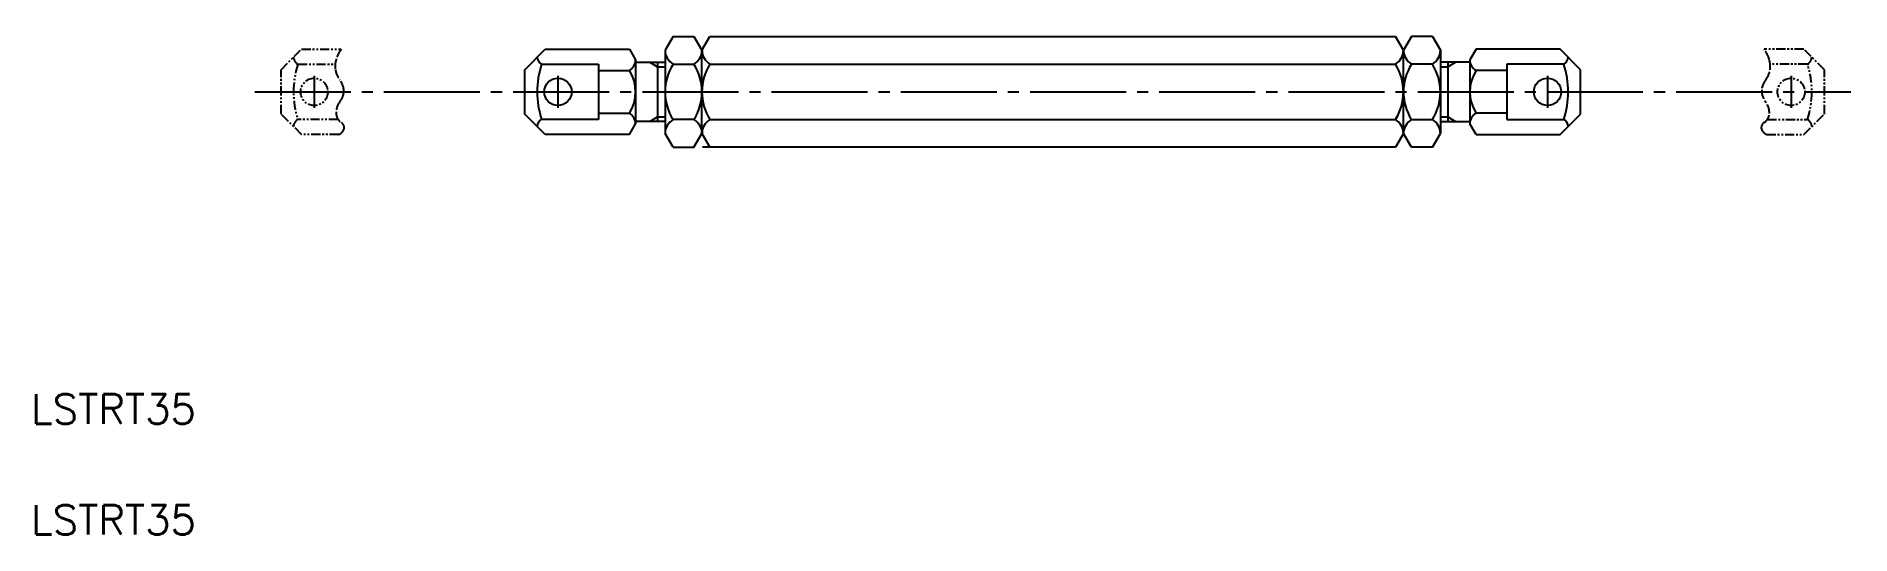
# Model space of a CAD drawing. Extents: x 65 to 311, y 64 to 131.
import ezdxf

# ---------------------------------------------------------------- set-up
doc = ezdxf.new("R2010")
doc.units = 0
doc.linetypes.add('CENTER', pattern=[17.5, 13, -1.5, 1.5, -1.5])
doc.linetypes.add('PHANTOM', pattern=[2.5, 1.25, -0.25, 0.25, -0.25, 0.25, -0.25])
doc.layers.get('0').update_dxf_attribs({"linetype": 'CONTINUOUS'})
doc.layers.add('CENTER', color=1, linetype='CENTER')
doc.styles.get("Standard").update_dxf_attribs({"font": 'txt.shx', "bigfont": '@extfont2.shx'})

msp = doc.modelspace()

# ---------------------------------------------------------------- linework, layer by layer
at = {"color": 7, "linetype": 'CONTINUOUS'}
for p, q in [((151.3, 131.4), (150.21, 129.52)), ((151.3, 131.4), (154.13, 131.4)), ((154.13, 131.4), (155.21, 129.52)), ((155.21, 129.52), (156.3, 131.4)), ((156.3, 131.4), (249.13, 131.4)), ((250.21, 129.52), (249.13, 131.4)), ((251.3, 131.4), (250.22, 129.52)), ((254.13, 131.4), (251.3, 131.4)), ((254.13, 131.4), (255.21, 129.52)), ((131.21, 126.89), (133.99, 129.67)), ((133.99, 129.67), (145.38, 129.67)), ((145.38, 129.67), (146.21, 128.23)), ((146.21, 128.23), (146.21, 119.56)), ((146.21, 127.89), (150.21, 127.89)), ((149.21, 127.89), (149.21, 119.89)), ((150.21, 129.52), (150.21, 118.27)), ((155.21, 118.27), (155.21, 129.52)), ((250.21, 118.27), (250.21, 129.52)), ((250.22, 118.27), (250.22, 129.52)), ((255.21, 129.52), (255.21, 118.27)), ((259.21, 127.89), (255.21, 127.89)), ((256.22, 127.89), (256.22, 119.89)), ((260.04, 129.67), (259.21, 128.23)), ((259.21, 128.23), (259.21, 119.56)), ((271.44, 129.67), (260.04, 129.67)), ((274.21, 126.89), (271.44, 129.67)), ((131.21, 120.89), (131.21, 126.89)), ((133.5, 127.62), (141.21, 127.62)), ((141.21, 127.62), (141.21, 120.17)), ((141.21, 126.78), (145.38, 126.78)), ((151.3, 127.65), (154.13, 127.65)), ((156.3, 127.65), (249.13, 127.65)), ((254.13, 127.65), (251.3, 127.65)), ((264.21, 126.78), (260.04, 126.78)), ((264.21, 127.62), (264.21, 120.17)), ((271.93, 127.62), (264.21, 127.62)), ((274.21, 120.89), (274.21, 126.89)), ((133.99, 118.12), (131.21, 120.89)), ((141.21, 121.01), (145.38, 121.01)), ((264.21, 121.01), (260.04, 121.01)), ((271.44, 118.12), (274.21, 120.89)), ((141.21, 120.17), (133.5, 120.17)), ((145.38, 118.12), (133.99, 118.12)), ((145.38, 118.12), (146.21, 119.56)), ((150.21, 119.89), (146.21, 119.89)), ((151.3, 116.39), (150.21, 118.27)), ((154.13, 120.14), (151.3, 120.14)), ((154.13, 116.39), (155.21, 118.27)), ((155.21, 118.27), (156.3, 116.39)), ((156.3, 120.14), (249.13, 120.14)), ((250.21, 118.27), (249.13, 116.39)), ((251.3, 116.39), (250.22, 118.27)), ((251.3, 120.14), (254.13, 120.14)), ((254.13, 116.39), (255.21, 118.27)), ((255.21, 119.89), (259.21, 119.89)), ((260.04, 118.12), (259.21, 119.56)), ((260.04, 118.12), (271.44, 118.12)), ((264.21, 120.17), (271.93, 120.17)), ((151.3, 116.39), (154.13, 116.39)), ((249.13, 116.39), (155.3, 116.39)), ((254.13, 116.39), (251.3, 116.39))]:
    msp.add_line(p, q, dxfattribs=at)
at = {"color": 3, "linetype": 'PHANTOM'}
for p, q in [((98.21, 126.89), (100.99, 129.67)), ((100.99, 129.67), (106.37, 129.67)), ((304.44, 129.67), (299.06, 129.67)), ((307.21, 126.89), (304.44, 129.67)), ((98.21, 120.89), (98.21, 126.89)), ((100.5, 127.62), (105.54, 127.62)), ((304.93, 127.62), (299.88, 127.62)), ((307.21, 120.89), (307.21, 126.89)), ((100.99, 118.12), (98.21, 120.89)), ((304.44, 118.12), (307.21, 120.89)), ((105.93, 120.17), (100.5, 120.17)), ((106.03, 118.12), (100.99, 118.12)), ((299.39, 118.12), (304.44, 118.12)), ((299.5, 120.17), (304.93, 120.17))]:
    msp.add_line(p, q, dxfattribs=at)
at = {"color": 3, "linetype": 'CONTINUOUS'}
for p, q in [((148.17, 127.89), (149.21, 127.29)), ((256.22, 127.29), (257.26, 127.89)), ((149.21, 127.29), (150.21, 127.29)), ((255.21, 127.29), (256.22, 127.29)), ((148.17, 119.89), (149.21, 120.49)), ((149.21, 120.49), (150.21, 120.49)), ((255.21, 120.49), (256.22, 120.49)), ((256.22, 120.49), (257.26, 119.89))]:
    msp.add_line(p, q, dxfattribs=at)
at = {"color": 3, "linetype": 'PHANTOM'}
for centre in [(102.71, 123.89), (302.71, 123.89)]:
    msp.add_circle(centre, 1.85, dxfattribs=at)
at = {"color": 7, "linetype": 'CONTINUOUS'}
for centre in [(135.71, 123.89), (269.71, 123.89)]:
    msp.add_circle(centre, 1.85, dxfattribs=at)
at = {"color": 3, "linetype": 'PHANTOM'}
for centre, radius, start, end in [((101.08, 128.64), 1.18, 182.8241, 240.2328), ((108.75, 127.31), 3.22, 163.3925, 186.7023), ((110.31, 126.85), 4.85, 144.429, 163.3925), ((295.12, 126.85), 4.85, 16.6075, 35.571), ((296.67, 127.31), 3.22, 353.2977, 16.6075), ((304.34, 128.64), 1.18, 299.7672, 357.1759), ((111.86, 123.89), 11.96, 161.8611, 198.1389), ((108.31, 127.26), 2.77, 186.7023, 219.3232), ((104.3, 123.97), 2.41, 4.2561, 39.3232), ((301.13, 123.97), 2.41, 140.6768, 175.7439), ((297.12, 127.26), 2.77, 320.6768, 353.2977), ((293.56, 123.89), 11.96, 341.8611, 18.1389), ((104.49, 123.99), 2.21, 320.3279, 4.2561), ((300.94, 123.99), 2.21, 175.7439, 219.6721), ((107.99, 121.09), 2.33, 140.3279, 183.0804), ((107.2, 121.04), 1.54, 183.0804, 237.9528), ((298.23, 121.04), 1.54, 302.0472, 356.9196), ((297.44, 121.09), 2.33, 356.9196, 39.6721), ((101.08, 119.15), 1.18, 119.7672, 177.1759), ((105.26, 119.68), 1.74, 296.3197, 314.2347), ((105.96, 119.06), 0.797, 338.3792, 57.9528), ((105.8, 119.13), 0.965, 314.2347, 338.3792), ((299.47, 119.06), 0.797, 122.0472, 201.6208), ((299.62, 119.13), 0.965, 201.6208, 225.7653), ((300.17, 119.68), 1.74, 225.7653, 243.6803), ((304.34, 119.15), 1.18, 2.8241, 60.2328)]:
    msp.add_arc(centre, radius, start, end, dxfattribs=at)
at = {"color": 7, "linetype": 'CONTINUOUS'}
for centre, radius, start, end in [((134.08, 128.64), 1.18, 182.8241, 240.2328), ((144.54, 128.22), 1.67, 300.2272, 0.2272), ((152.38, 129.52), 2.16, 180.1692, 240.1692), ((153.05, 129.52), 2.16, 299.8308, 359.8308), ((157.38, 129.52), 2.16, 180.1692, 240.1692), ((248.05, 129.52), 2.16, 299.8308, 359.8308), ((252.38, 129.52), 2.16, 180.1692, 240.1692), ((253.05, 129.52), 2.16, 299.8308, 359.8308), ((260.88, 128.22), 1.67, 179.7728, 239.7728), ((271.34, 128.64), 1.18, 299.7672, 357.1759), ((144.86, 123.89), 11.96, 161.8611, 198.1389), ((140.78, 123.89), 5.44, 327.936, 32.064), ((157.23, 123.89), 7.02, 147.6918, 212.3082), ((148.19, 123.89), 7.02, 327.6918, 32.3082), ((162.23, 123.89), 7.02, 147.6918, 180), ((243.19, 123.89), 7.02, 0, 32.3082), ((257.24, 123.89), 7.02, 147.6918, 212.3082), ((248.19, 123.89), 7.02, 327.6918, 32.3082), ((264.65, 123.89), 5.44, 147.936, 212.064), ((260.56, 123.89), 11.96, 341.8611, 18.1389), ((162.23, 123.89), 7.02, 180, 212.3082), ((243.19, 123.89), 7.02, 327.6918, 0), ((243.2, 123.89), 7.02, 327.6918, 0), ((144.54, 119.56), 1.67, 359.7728, 59.7728), ((260.88, 119.56), 1.67, 120.2272, 180.2272), ((134.08, 119.15), 1.18, 119.7672, 177.1759), ((152.38, 118.27), 2.16, 119.8308, 179.8308), ((153.05, 118.27), 2.16, 0.1692, 60.1692), ((157.38, 118.27), 2.16, 119.8308, 179.8308), ((248.05, 118.27), 2.16, 0.1692, 60.1692), ((252.38, 118.27), 2.16, 119.8308, 179.8308), ((253.05, 118.27), 2.16, 0.1692, 60.1692), ((271.34, 119.15), 1.18, 2.8241, 60.2328)]:
    msp.add_arc(centre, radius, start, end, dxfattribs=at)
at = {"layer": 'CENTER', "color": 1, "linetype": 'CENTER'}
for p, q in [((102.71, 126.07), (102.71, 121.71)), ((135.71, 126.07), (135.71, 121.71)), ((269.71, 126.07), (269.71, 121.71)), ((302.71, 126.07), (302.71, 121.71)), ((94.64, 123.89), (310.78, 123.89))]:
    msp.add_line(p, q, dxfattribs=at)

# ---------------------------------------------------------------- texts
at = {"color": 7, "linetype": 'CONTINUOUS'}
for p in [(64.38, 79), (64.38, 64)]:
    msp.add_text('LSTRT35', height=4, dxfattribs=at).set_placement(p)

doc.saveas('drawing.dxf')
